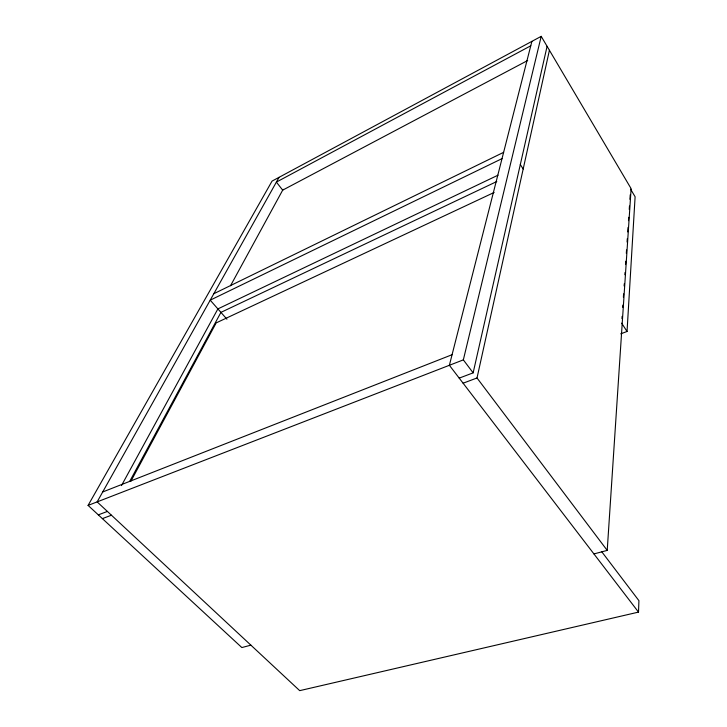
<?xml version="1.0" encoding="UTF-8"?>
<svg xmlns="http://www.w3.org/2000/svg" width="727" height="727" viewBox="0 0 727 727"><rect width="100%" height="100%" fill="white"/><g stroke="black" fill="none" stroke-linecap="round" stroke-linejoin="round"><path stroke-width="1.09" d="M279.05 177.343L97.145 501.884L299.706 690.65L638.515 612.107L638.915 600.656L601.82 551.829M620.722 333.829L627.037 331.485L635.107 196.781L630.6 189.156M593.932 553.929L607.218 550.394L631.118 188.647L541.206 36.35L272.052 181.096L88.085 505.401L241.855 647.557L250.879 645.158M621.958 318.626L622.112 316.372M622.712 307.367L622.857 305.113M623.384 297.234L623.612 293.853M624.139 285.975L624.293 283.721M624.893 274.715L625.038 272.471M625.565 264.583L625.793 261.211M626.32 253.323L626.547 249.952M627.074 242.064L627.292 238.692M627.746 231.931L628.046 227.433M628.501 220.672L628.719 217.3M629.246 209.421L629.473 206.041M629.927 199.289L630.227 194.781M607.218 550.394L477.012 377.976L549.421 50.263M459.21 378.122L473.141 372.851L547.086 46.31M473.141 372.851L463.344 359.874L541.206 36.35M531.891 41.357L449.377 365.29L638.515 612.107M130.915 481.174L216.183 322.897L494.133 192.464M129.788 481.238L220.935 312.374L496.786 181.532M121.491 485.581L218.045 308.621M230.514 285.756L283.13 189.32M530.765 45.792L276.387 182.095L282.685 190.138L527.675 60.514M213.82 293.717L503.62 152.334M502.021 158.64L210.212 300.16L226.933 319.198M217.891 308.902L498.04 175.171M102.698 491.979L452.076 354.712M88.085 505.401L463.344 359.874M98.327 514.861L107.387 511.426M102.38 518.615L111.449 515.216M463.099 383.202L477.012 377.976M621.658 323.133L627.037 331.485M520.314 164.547L523.186 169.009"/></g></svg>
